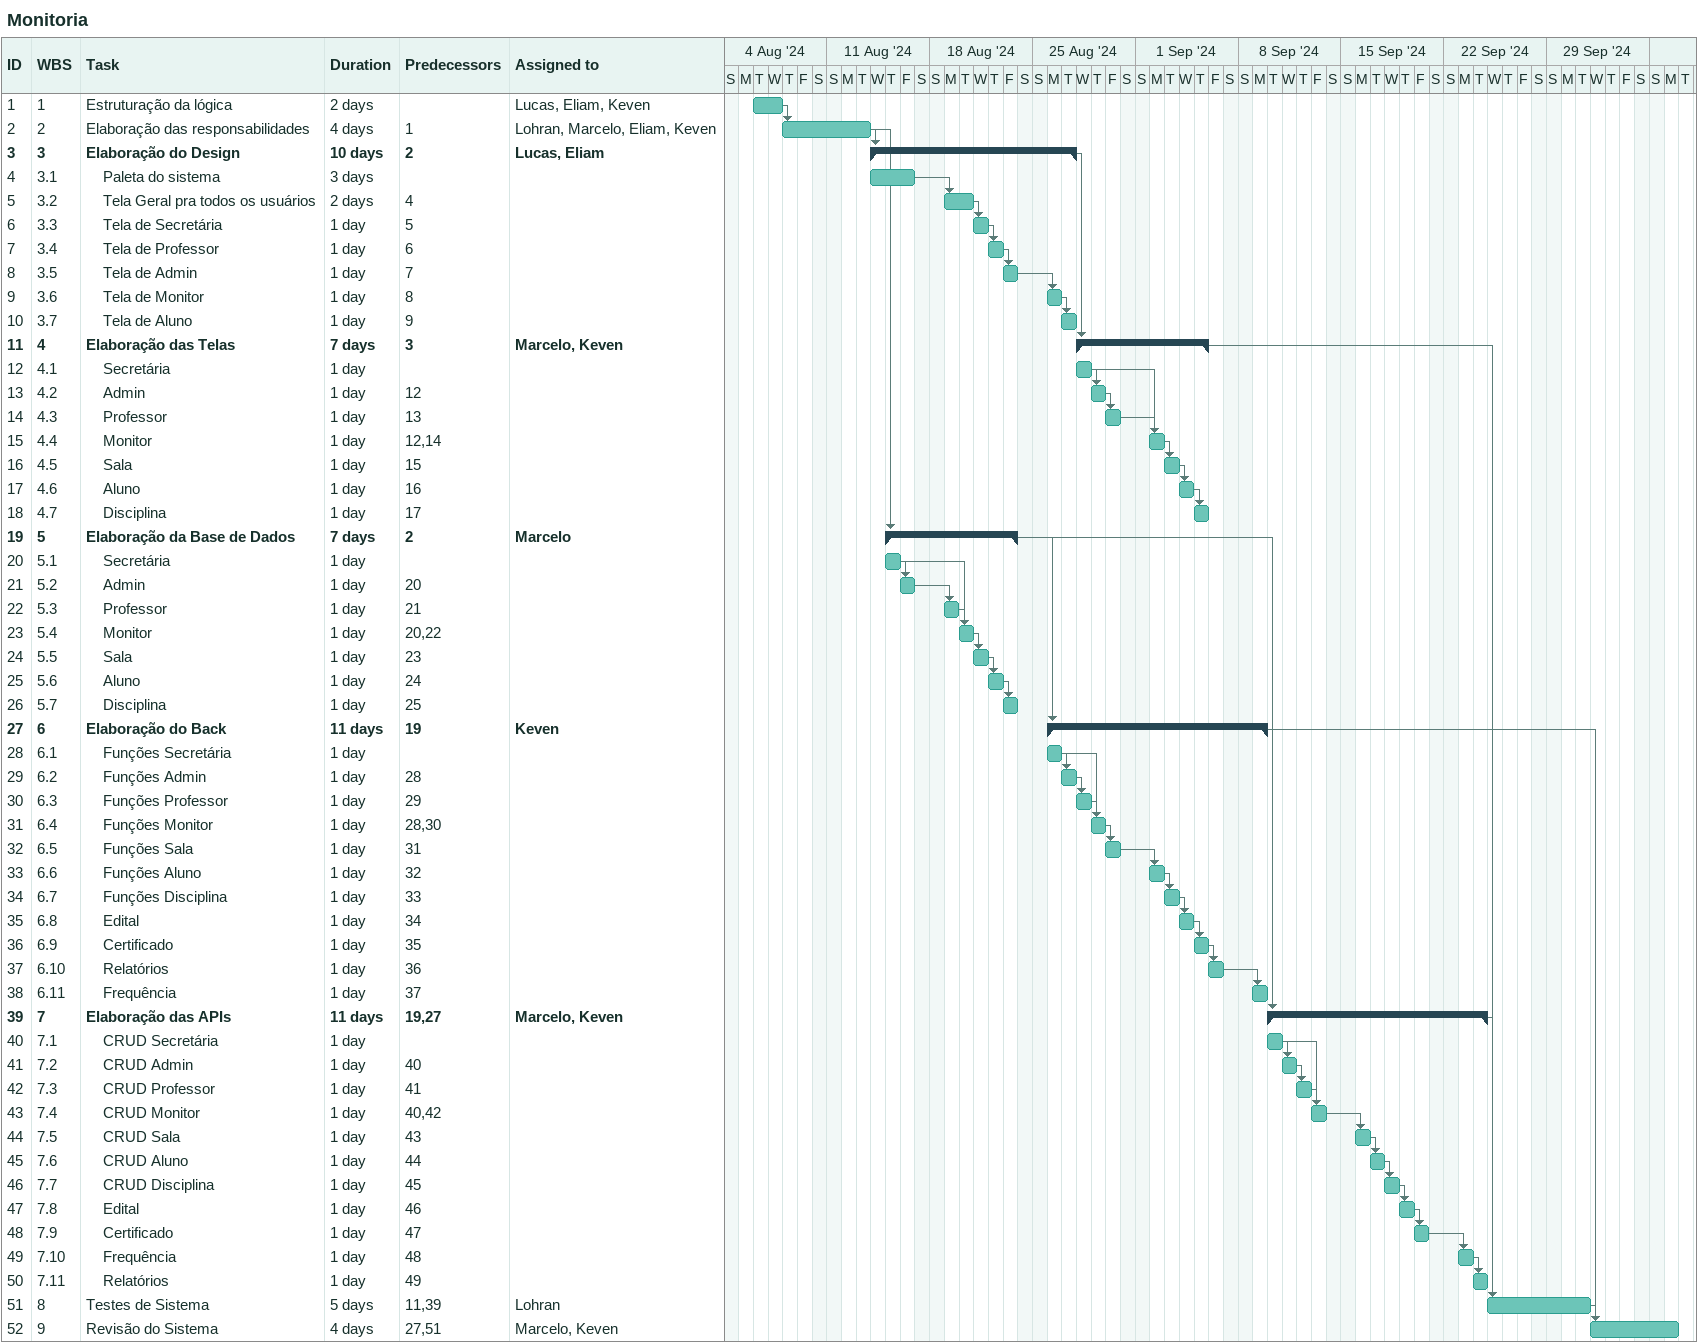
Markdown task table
Monitoria

| ID | WBS | Task | Duration | Start | Finish | Predecessors | Resources |
|---|---|---|---|---|---|---|---|
| 1 | 1 | Estruturação da lógica | 2d | 2024-08-06 | 2024-08-07 |  | Lucas, Eliam, Keven |
| 2 | 2 | Elaboração das responsabilidades | 4d | 2024-08-08 | 2024-08-13 | 1 | Lohran, Marcelo, Eliam, Keven |
| 3 | 3 | **Elaboração do Design** | 10d | 2024-08-14 | 2024-08-27 | 2 | Lucas, Eliam |
| 4 | 3.1 | Paleta do sistema | 3d | 2024-08-14 | 2024-08-16 |  |  |
| 5 | 3.2 | Tela Geral pra todos os usuários | 2d | 2024-08-19 | 2024-08-20 | 4 |  |
| 6 | 3.3 | Tela de Secretária | 1d | 2024-08-21 | 2024-08-21 | 5 |  |
| 7 | 3.4 | Tela de Professor | 1d | 2024-08-22 | 2024-08-22 | 6 |  |
| 8 | 3.5 | Tela de Admin | 1d | 2024-08-23 | 2024-08-23 | 7 |  |
| 9 | 3.6 | Tela de Monitor | 1d | 2024-08-26 | 2024-08-26 | 8 |  |
| 10 | 3.7 | Tela de Aluno | 1d | 2024-08-27 | 2024-08-27 | 9 |  |
| 11 | 4 | **Elaboração das Telas** | 7d | 2024-08-28 | 2024-09-05 | 3 | Marcelo, Keven |
| 12 | 4.1 | Secretária | 1d | 2024-08-28 | 2024-08-28 |  |  |
| 13 | 4.2 | Admin | 1d | 2024-08-29 | 2024-08-29 | 12 |  |
| 14 | 4.3 | Professor | 1d | 2024-08-30 | 2024-08-30 | 13 |  |
| 15 | 4.4 | Monitor | 1d | 2024-09-02 | 2024-09-02 | 12, 14 |  |
| 16 | 4.5 | Sala | 1d | 2024-09-03 | 2024-09-03 | 15 |  |
| 17 | 4.6 | Aluno | 1d | 2024-09-04 | 2024-09-04 | 16 |  |
| 18 | 4.7 | Disciplina | 1d | 2024-09-05 | 2024-09-05 | 17 |  |
| 19 | 5 | **Elaboração da Base de Dados** | 7d | 2024-08-15 | 2024-08-23 | 2 | Marcelo |
| 20 | 5.1 | Secretária | 1d | 2024-08-15 | 2024-08-15 |  |  |
| 21 | 5.2 | Admin | 1d | 2024-08-16 | 2024-08-16 | 20 |  |
| 22 | 5.3 | Professor | 1d | 2024-08-19 | 2024-08-19 | 21 |  |
| 23 | 5.4 | Monitor | 1d | 2024-08-20 | 2024-08-20 | 20, 22 |  |
| 24 | 5.5 | Sala | 1d | 2024-08-21 | 2024-08-21 | 23 |  |
| 25 | 5.6 | Aluno | 1d | 2024-08-22 | 2024-08-22 | 24 |  |
| 26 | 5.7 | Disciplina | 1d | 2024-08-23 | 2024-08-23 | 25 |  |
| 27 | 6 | **Elaboração do Back** | 11d | 2024-08-26 | 2024-09-09 | 19 | Keven |
| 28 | 6.1 | Funções Secretária | 1d | 2024-08-26 | 2024-08-26 |  |  |
| 29 | 6.2 | Funções Admin | 1d | 2024-08-27 | 2024-08-27 | 28 |  |
| 30 | 6.3 | Funções Professor | 1d | 2024-08-28 | 2024-08-28 | 29 |  |
| 31 | 6.4 | Funções Monitor | 1d | 2024-08-29 | 2024-08-29 | 28, 30 |  |
| 32 | 6.5 | Funções Sala | 1d | 2024-08-30 | 2024-08-30 | 31 |  |
| 33 | 6.6 | Funções Aluno | 1d | 2024-09-02 | 2024-09-02 | 32 |  |
| 34 | 6.7 | Funções Disciplina | 1d | 2024-09-03 | 2024-09-03 | 33 |  |
| 35 | 6.8 | Edital | 1d | 2024-09-04 | 2024-09-04 | 34 |  |
| 36 | 6.9 | Certificado | 1d | 2024-09-05 | 2024-09-05 | 35 |  |
| 37 | 6.10 | Relatórios | 1d | 2024-09-06 | 2024-09-06 | 36 |  |
| 38 | 6.11 | Frequência | 1d | 2024-09-09 | 2024-09-09 | 37 |  |
| 39 | 7 | **Elaboração das APIs** | 11d | 2024-09-10 | 2024-09-24 | 19, 27 | Marcelo, Keven |
| 40 | 7.1 | CRUD Secretária | 1d | 2024-09-10 | 2024-09-10 |  |  |
| 41 | 7.2 | CRUD Admin | 1d | 2024-09-11 | 2024-09-11 | 40 |  |
| 42 | 7.3 | CRUD Professor | 1d | 2024-09-12 | 2024-09-12 | 41 |  |
| 43 | 7.4 | CRUD Monitor | 1d | 2024-09-13 | 2024-09-13 | 40, 42 |  |
| 44 | 7.5 | CRUD Sala | 1d | 2024-09-16 | 2024-09-16 | 43 |  |
| 45 | 7.6 | CRUD Aluno | 1d | 2024-09-17 | 2024-09-17 | 44 |  |
| 46 | 7.7 | CRUD Disciplina | 1d | 2024-09-18 | 2024-09-18 | 45 |  |
| 47 | 7.8 | Edital | 1d | 2024-09-19 | 2024-09-19 | 46 |  |
| 48 | 7.9 | Certificado | 1d | 2024-09-20 | 2024-09-20 | 47 |  |
| 49 | 7.10 | Frequência | 1d | 2024-09-23 | 2024-09-23 | 48 |  |
| 50 | 7.11 | Relatórios | 1d | 2024-09-24 | 2024-09-24 | 49 |  |
| 51 | 8 | Testes de Sistema | 5d | 2024-09-25 | 2024-10-01 | 11, 39 | Lohran |
| 52 | 9 | Revisão do Sistema | 4d | 2024-10-02 | 2024-10-07 | 27, 51 | Marcelo, Keven |
